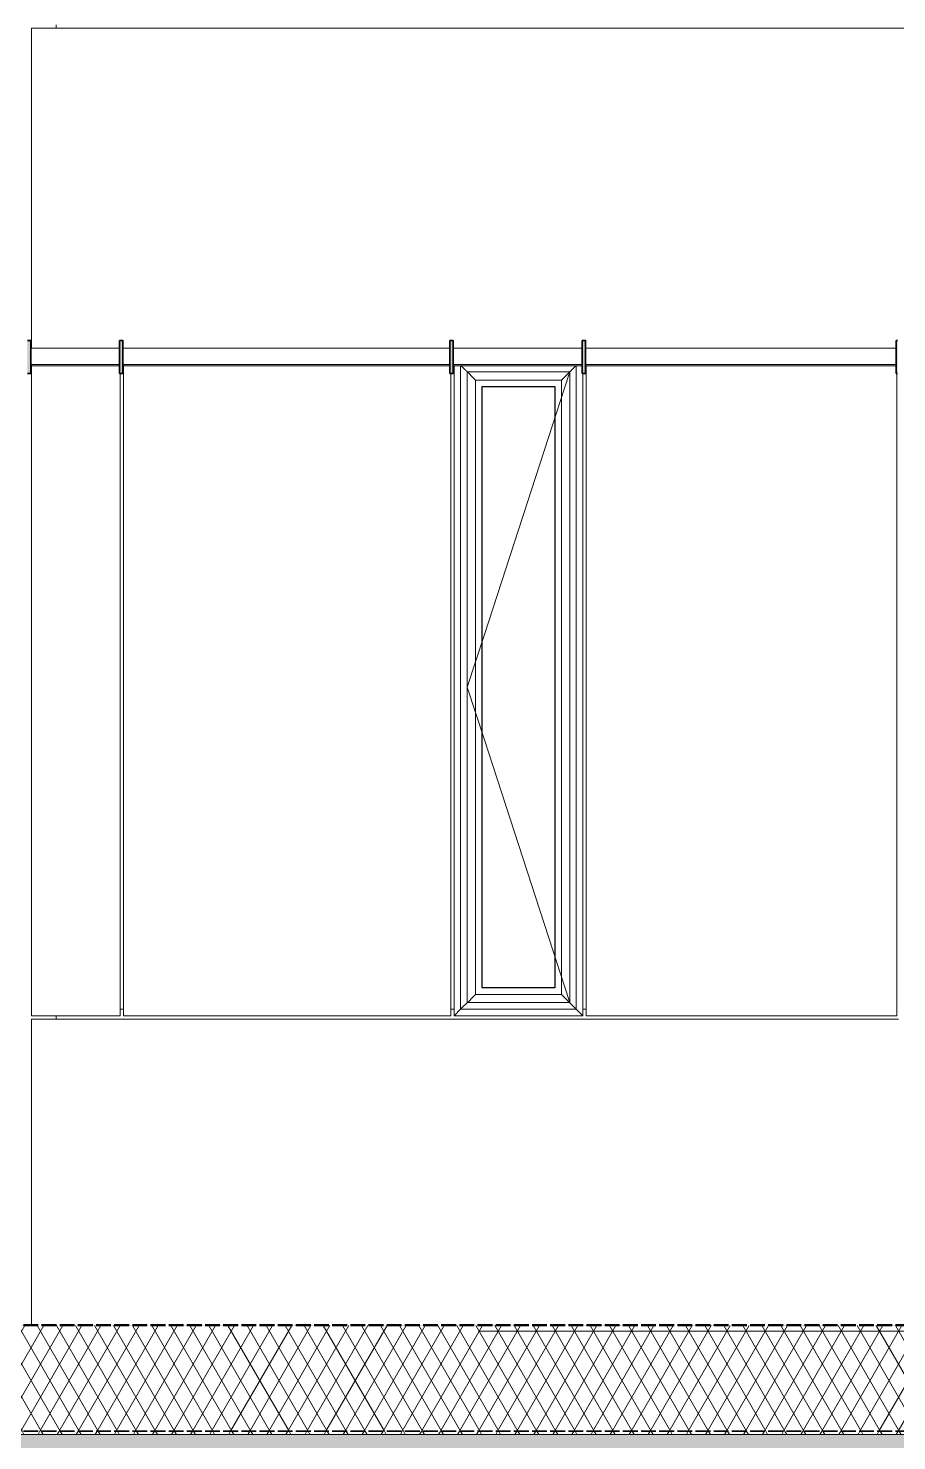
# Model space of a CAD drawing. Header units: millimetres. Extents: x -46169 to 174149, y -86316 to 18123.
# Drawn here: x 118175 to 120805, y -72639 to -68363 of the extents above; entities that cross this region are included whole.
import ezdxf

# ---------------------------------------------------------------- set-up
doc = ezdxf.new("R2010")
doc.units = ezdxf.units.MM
doc.header["$MEASUREMENT"] = 0
for name, pattern in [('Dashed', [2822.222233, 1411.111116, -1411.111116]), ('Hidden Line', [55, 45, -10]), ('Wipeout_Contour', [1000, 0, -1000])]:
    doc.linetypes.add(name, pattern=pattern)
for name, color, linetype, lineweight, true_color in [('A04_A04_1_A-20-M_Roof_Pen_No__162', 7, 'Continuous', 0, 0xe47200), ('A04_A04_1_A-35-M_FFE_Sanitary_Pen_No__105', 7, 'Continuous', 15, 0xa6a6a6), ('A04_A04_1_New_A-20-M_Roof_Pen_No__149', 7, 'Continuous', 0, 0x2a2a2a), ('A04_A04_1_New_A-20-M_Roof_Pen_No__81', 7, 'Continuous', 20, 0x6a6a6a), ('A04_A04_1_New_A-25-M_Curtain_Wall_Pen_No__23', 7, 'Continuous', 30, 0x2a2a2a), ('A04_A04_1_New_A-25-M_Curtain_Wall_Pen_No__44', 7, 'Continuous', 35, 0x444444), ('A04_A04_1_New_A-25-M_Curtain_Wall_Pen_No__63', 7, 'Continuous', 20, 0x606060)]:
    doc.layers.add(name, color=color, linetype=linetype, lineweight=lineweight, true_color=true_color)
for name, color, linetype in [('A04_A04_1_A-35-M_FFE_Sanitary', 7, 'Continuous'), ('A04_A04_1_New_A-20-M_Roof', 7, 'Continuous'), ('A04_A04_1_New_A-25-M_Curtain_Wall', 7, 'Continuous')]:
    doc.layers.add(name, color=color, linetype=linetype)
for name, color, linetype, lineweight in [('A04_A04_1_New_A-20-M_Roof_Pen_No__195', 7, 'Continuous', 35), ('A04_A04_1_New_A-20-M_Roof_Pen_No__85', 8, 'Continuous', 20), ('A04_A04_1_New_A-25-M_Curtain_Wall_Pen_No__2', 8, 'Continuous', 15), ('A04_A04_1_New_A-25-M_Curtain_Wall_Pen_No__3', 7, 'Continuous', 18), ('A04_A04_1_New_A-25-M_Curtain_Wall_Pen_No__87', 8, 'Continuous', 20)]:
    doc.layers.add(name, color=color, linetype=linetype, lineweight=lineweight)
pattern_1 = [(60, (126439.63, -84457.917), (-43.30127, 25), []), (120, (126439.63, -84457.917), (43.30127, 25), [])]

# ---------------------------------------------------------------- blocks, each defined once
blk = doc.blocks.new('*X20', base_point=(139020.8, -92453.4))
at = {"layer": 'A04_A04_1_A-20-M_Roof_Pen_No__162', "linetype": 'Continuous'}
for points in [[(118190.2, -72288.9), (118040.2, -72288.9), (118040.2, -72290.9), (118190.2, -72290.9)], [(118490.2, -72288.9), (118340.2, -72288.9), (118340.2, -72290.9), (118490.2, -72290.9)], [(118790.2, -72288.9), (118640.2, -72288.9), (118640.2, -72290.9), (118790.2, -72290.9)], [(119090.2, -72288.9), (118940.2, -72288.9), (118940.2, -72290.9), (119090.2, -72290.9)], [(119390.2, -72288.9), (119240.2, -72288.9), (119240.2, -72290.9), (119390.2, -72290.9)], [(119690.2, -72288.9), (119540.2, -72288.9), (119540.2, -72290.9), (119690.2, -72290.9)], [(119990.2, -72288.9), (119840.2, -72288.9), (119840.2, -72290.9), (119990.2, -72290.9)], [(120290.2, -72288.9), (120140.2, -72288.9), (120140.2, -72290.9), (120290.2, -72290.9)], [(120590.2, -72288.9), (120440.2, -72288.9), (120440.2, -72290.9), (120590.2, -72290.9)], [(120890.2, -72288.9), (120740.2, -72288.9), (120740.2, -72290.9), (120890.2, -72290.9)]]:
    blk.add_hatch(color=256, dxfattribs=at).paths.add_polyline_path(points)

msp = doc.modelspace()

# ---------------------------------------------------------------- wipeouts: each hides what was drawn before it
at = {"color": 254, "linetype": 'Wipeout_Contour', "lineweight": 0, "ltscale": 551333.670906}
msp.add_wipeout([(126400.6, -72288.9), (108112.6, -72288.9), (108112.6, -72290.9), (126400.6, -72290.9)], dxfattribs=at).dxf.layer = 'A04_A04_1_New_A-20-M_Roof'
at = {"color": 254, "linetype": 'Wipeout_Contour', "lineweight": 0, "ltscale": 1093173.70973909}
msp.add_wipeout([(118100.2, -68362.9), (118175.2, -68362.9), (118175.2, -69307.9), (118185.2, -69307.9), (118185.2, -68362.9), (118260.2, -68362.9), (118260.2, -68357.9), (118100.2, -68357.9)], dxfattribs=at).dxf.layer = 'A04_A04_1_New_A-25-M_Curtain_Wall'
at = {"color": 254, "linetype": 'Wipeout_Contour', "lineweight": 0, "ltscale": 415694.697394}
msp.add_wipeout([(119549.2, -69447.9), (119549.2, -71267.9), (119549.3, -69447.9)], dxfattribs=at).dxf.layer = 'A04_A04_1_New_A-25-M_Curtain_Wall'

# ---------------------------------------------------------------- next in the draw order: block references
at = {"layer": 'A04_A04_1_A-35-M_FFE_Sanitary'}
msp.add_blockref('*X20', (139020.8, -92453.4), dxfattribs=at)

# ---------------------------------------------------------------- next in the draw order: wipeouts: each hides what was drawn before it
at = {"color": 254, "linetype": 'Wipeout_Contour', "lineweight": 0, "ltscale": 6749518.32009044}
msp.add_wipeout([(118185.2, -68362.9), (118185.2, -69331.1), (118451.6, -69331.1), (118451.6, -69307.9), (118463.9, -69307.9), (118463.9, -69331.1), (119452, -69331.1), (119452, -69307.9), (119464.2, -69307.9), (119464.2, -69331.1), (119852.4, -69331.1), (119852.4, -69307.9), (119864.6, -69307.9), (119864.6, -69331.1), (120802.6, -69331.1), (120802.6, -69307.9), (120814.8, -69307.9), (120814.8, -69331.1), (121802.7, -69331.1), (121802.7, -69307.9), (121814.9, -69307.9), (121814.9, -69331.1), (122202.9, -69331.1), (122202.9, -69307.9), (122215.1, -69307.9), (122215.1, -69331.1), (123153.2, -69331.1), (123153.2, -69307.9), (123165.4, -69307.9), (123165.4, -69331.1), (124153.1, -69331.1), (124153.1, -69307.9), (124165.3, -69307.9), (124165.3, -69331.1), (124553, -69331.1), (124553, -69307.9), (124565.2, -69307.9), (124565.2, -69331.1), (125553, -69331.1), (125553, -69307.9), (125565.2, -69307.9), (125565.2, -69331.1), (125953.1, -69331.1), (125953.1, -69307.9), (125960.2, -69307.9), (125960.2, -69352.9), (126369.2, -69352.9), (126369.2, -68362.9)], dxfattribs=at).dxf.layer = 'A04_A04_1_New_A-25-M_Curtain_Wall'

# ---------------------------------------------------------------- next in the draw order: linework, layer by layer
at = {"layer": 'A04_A04_1_New_A-25-M_Curtain_Wall_Pen_No__44', "linetype": 'Continuous'}
msp.add_line((120807.6, -69307.9), (120802.6, -69307.9), dxfattribs=at)
at = {"layer": 'A04_A04_1_New_A-25-M_Curtain_Wall_Pen_No__87', "linetype": 'Continuous'}
for p, q in [((126369.2, -68362.9), (118185.2, -68362.9)), ((118260.2, -68352.9), (118260.2, -68362.9))]:
    msp.add_line(p, q, dxfattribs=at)

# ---------------------------------------------------------------- next in the draw order: wipeouts: each hides what was drawn before it
at = {"color": 254, "linetype": 'Wipeout_Contour', "lineweight": 0, "ltscale": 551673.051606}
msp.add_wipeout([(108112.6, -72290.9), (108112.6, -72610.9), (126400.6, -72610.9), (126400.6, -72290.9)], dxfattribs=at).dxf.layer = 'A04_A04_1_New_A-20-M_Roof'

# ---------------------------------------------------------------- next in the draw order: hatches: boundary and pattern name
at = {"layer": 'A04_A04_1_New_A-20-M_Roof_Pen_No__85', "linetype": 'Continuous'}
h = msp.add_hatch(dxfattribs=at)
h.set_pattern_fill('Batt_Insulation_0001', color=256, style=0, pattern_type=2)
h.set_pattern_definition(pattern_1)
h.paths.add_polyline_path([(108112.6, -72290.9), (108112.6, -72610.9), (126400.6, -72610.9), (126400.6, -72290.9)])

# ---------------------------------------------------------------- next in the draw order: wipeouts: each hides what was drawn before it
at = {"color": 254, "linetype": 'Wipeout_Contour', "lineweight": 0, "ltscale": 552020.882772}
msp.add_wipeout([(108112.6, -72610.9), (108112.6, -72620.9), (126400.6, -72620.9), (126400.6, -72610.9)], dxfattribs=at).dxf.layer = 'A04_A04_1_New_A-20-M_Roof'
at = {"color": 254, "linetype": 'Wipeout_Contour', "lineweight": 0, "ltscale": 567311.311509}
msp.add_wipeout([(126369.2, -71362.9), (118185.2, -71362.9), (118185.2, -72288.9), (126369.2, -72288.9)], dxfattribs=at).dxf.layer = 'A04_A04_1_New_A-25-M_Curtain_Wall'

# ---------------------------------------------------------------- next in the draw order: hatches: boundary and pattern name
at = {"layer": 'A04_A04_1_New_A-20-M_Roof_Pen_No__81', "linetype": 'Continuous', "lineweight": 0, "true_color": 0x353535}
msp.add_hatch(color=250, dxfattribs=at).paths.add_polyline_path([(108112.6, -72620.9), (108112.6, -72757.9), (126400.6, -72757.9), (126400.6, -72620.9)])
at = {"layer": 'A04_A04_1_New_A-20-M_Roof_Pen_No__85', "linetype": 'Continuous'}
h = msp.add_hatch(dxfattribs=at)
h.set_pattern_fill('Batt_Insulation_0001', color=256, style=0, pattern_type=2)
h.set_pattern_definition(pattern_1)
h.paths.add_polyline_path([(108112.6, -72610.9), (108112.6, -72620.9), (126400.6, -72620.9), (126400.6, -72610.9)])

# ---------------------------------------------------------------- next in the draw order: linework, layer by layer
at = {"layer": 'A04_A04_1_New_A-20-M_Roof_Pen_No__149', "linetype": 'Continuous'}
msp.add_line((126400.6, -72620.9), (108112.6, -72620.9), dxfattribs=at)
at = {"layer": 'A04_A04_1_New_A-20-M_Roof_Pen_No__195', "linetype": 'Hidden Line'}
msp.add_line((126400.6, -72610.9), (108112.6, -72610.9), dxfattribs=at)

# ---------------------------------------------------------------- next in the draw order: wipeouts: each hides what was drawn before it
at = {"color": 254, "linetype": 'Wipeout_Contour', "lineweight": 0, "ltscale": 1105396.874284679}
msp.add_wipeout([(118260.2, -71357.9), (118100.2, -71357.9), (118100.2, -71362.9), (118175.2, -71362.9), (118175.2, -72288.9), (118185.2, -72288.9), (118185.2, -71362.9), (118260.2, -71362.9)], dxfattribs=at).dxf.layer = 'A04_A04_1_New_A-25-M_Curtain_Wall'
at = {"color": 254, "linetype": 'Wipeout_Contour', "lineweight": 0, "ltscale": 1114516.547767692}
msp.add_wipeout([(119459.3, -71362.9), (119859.6, -71362.9), (119859.6, -71332.9), (119854.6, -71332.9), (119854.6, -71352.9), (119464.3, -71352.9), (119464.3, -71332.9), (119459.3, -71332.9)], dxfattribs=at).dxf.layer = 'A04_A04_1_New_A-25-M_Curtain_Wall'

# ---------------------------------------------------------------- next in the draw order: linework, layer by layer
at = {"layer": 'A04_A04_1_A-35-M_FFE_Sanitary_Pen_No__105', "linetype": 'Dashed'}
msp.add_line((105427.1, -72307.9), (131120.2, -72307.9), dxfattribs=at)
at = {"layer": 'A04_A04_1_New_A-20-M_Roof_Pen_No__195', "linetype": 'Hidden Line'}
for p, q in [((126400.6, -72288.9), (108112.6, -72288.9)), ((126400.6, -72290.9), (108112.6, -72290.9))]:
    msp.add_line(p, q, dxfattribs=at)

# ---------------------------------------------------------------- next in the draw order: wipeouts: each hides what was drawn before it
at = {"color": 254, "linetype": 'Wipeout_Contour', "lineweight": 0, "ltscale": 1103382.760845041}
msp.add_wipeout([(118100.2, -71357.9), (118260.2, -71357.9), (118260.2, -71352.9), (118185.2, -71352.9), (118185.2, -70357.9), (118175.2, -70357.9), (118175.2, -71352.9), (118100.2, -71352.9)], dxfattribs=at).dxf.layer = 'A04_A04_1_New_A-25-M_Curtain_Wall'
at = {"color": 254, "linetype": 'Wipeout_Contour', "lineweight": 0, "ltscale": 556928.340875}
msp.add_wipeout([(119854.6, -71332.9), (119864.6, -71332.9), (119864.6, -70357.9), (119854.6, -70357.9)], dxfattribs=at).dxf.layer = 'A04_A04_1_New_A-25-M_Curtain_Wall'

# ---------------------------------------------------------------- next in the draw order: wipeouts: each hides what was drawn before it
at = {"color": 254, "linetype": 'Wipeout_Contour', "lineweight": 0, "ltscale": 549186.23667}
msp.add_wipeout([(118175.2, -70357.9), (118185.2, -70357.9), (118185.2, -69407.9), (118175.2, -69407.9)], dxfattribs=at).dxf.layer = 'A04_A04_1_New_A-25-M_Curtain_Wall'
at = {"color": 254, "linetype": 'Wipeout_Contour', "lineweight": 0, "ltscale": 554979.131643}
msp.add_wipeout([(119854.6, -69407.9), (119854.6, -70357.9), (119864.6, -70357.9), (119864.6, -69407.9)], dxfattribs=at).dxf.layer = 'A04_A04_1_New_A-25-M_Curtain_Wall'
at = {"color": 254, "linetype": 'Wipeout_Contour', "lineweight": 0, "ltscale": 557212.193866}
msp.add_wipeout([(119484.2, -71332.9), (119834.6, -71332.9), (119814.6, -71312.9), (119504.2, -71312.9)], dxfattribs=at).dxf.layer = 'A04_A04_1_New_A-25-M_Curtain_Wall'

# ---------------------------------------------------------------- next in the draw order: wipeouts: each hides what was drawn before it
at = {"color": 254, "linetype": 'Wipeout_Contour', "lineweight": 0, "ltscale": 825241.545635}
msp.add_wipeout([(118185.2, -71352.9), (118453.9, -71352.9), (118453.9, -69407.9), (118451.6, -69407.9), (118451.6, -69384.7), (118185.2, -69384.7)], dxfattribs=at).dxf.layer = 'A04_A04_1_New_A-25-M_Curtain_Wall'
at = {"color": 254, "linetype": 'Wipeout_Contour', "lineweight": 0, "ltscale": 694252.884366}
msp.add_wipeout([(119789.6, -71287.9), (119834.6, -71332.9), (119834.6, -69384.7), (119832.8, -69384.7), (119789.6, -69427.9)], dxfattribs=at).dxf.layer = 'A04_A04_1_New_A-25-M_Curtain_Wall'
at = {"color": 254, "linetype": 'Wipeout_Contour', "lineweight": 0, "ltscale": 836252.42879}
msp.add_wipeout([(120802.6, -69384.7), (119864.6, -69384.7), (119864.6, -71352.9), (120804.8, -71352.9), (120804.8, -69407.9), (120802.6, -69407.9)], dxfattribs=at).dxf.layer = 'A04_A04_1_New_A-25-M_Curtain_Wall'

# ---------------------------------------------------------------- next in the draw order: hatches: boundary and pattern name
at = {"layer": 'A04_A04_1_New_A-25-M_Curtain_Wall', "linetype": 'Continuous', "lineweight": 0, "true_color": 0xffffff}
msp.add_hatch(color=7, dxfattribs=at).paths.add_polyline_path([(118172.9, -69407.9), (118177.9, -69407.9), (118177.9, -69307.9), (118172.9, -69307.9)])

# ---------------------------------------------------------------- next in the draw order: linework, layer by layer
at = {"layer": 'A04_A04_1_New_A-25-M_Curtain_Wall_Pen_No__44', "linetype": 'Continuous'}
msp.add_line((120807.6, -69407.9), (120802.6, -69407.9), dxfattribs=at)
at = {"layer": 'A04_A04_1_New_A-25-M_Curtain_Wall_Pen_No__87', "linetype": 'Continuous'}
for p, q in [((120804.8, -70357.9), (120804.8, -69407.9)), ((118185.2, -70357.9), (118185.2, -71352.9)), ((118185.2, -71362.9), (118185.2, -72288.9)), ((118260.2, -71352.9), (118260.2, -71362.9))]:
    msp.add_line(p, q, dxfattribs=at)

# ---------------------------------------------------------------- next in the draw order: wipeouts: each hides what was drawn before it
at = {"color": 254, "linetype": 'Wipeout_Contour', "lineweight": 0, "ltscale": 553301.076027}
msp.add_wipeout([(119832.8, -69384.7), (119486, -69384.7), (119504.2, -69402.9), (119814.6, -69402.9)], dxfattribs=at).dxf.layer = 'A04_A04_1_New_A-25-M_Curtain_Wall'
at = {"color": 254, "linetype": 'Wipeout_Contour', "lineweight": 0, "ltscale": 555669.182845}
msp.add_wipeout([(119769.6, -71267.9), (119789.6, -71287.9), (119789.6, -69427.9), (119769.6, -69447.9)], dxfattribs=at).dxf.layer = 'A04_A04_1_New_A-25-M_Curtain_Wall'
at = {"color": 254, "linetype": 'Wipeout_Contour', "lineweight": 0, "ltscale": 552112.429913}
msp.add_wipeout([(118463.9, -70357.9), (118453.9, -70357.9), (118453.9, -71332.9), (118463.9, -71332.9)], dxfattribs=at).dxf.layer = 'A04_A04_1_New_A-25-M_Curtain_Wall'

# ---------------------------------------------------------------- next in the draw order: wipeouts: each hides what was drawn before it
at = {"color": 254, "linetype": 'Wipeout_Contour', "lineweight": 0, "ltscale": 1233306.990710454}
msp.add_wipeout([(118182.9, -69307.9), (118182.9, -69407.9), (118185.2, -69407.9), (118185.2, -69384.7), (118183.1, -69384.7), (118183.1, -69381.1), (118183.3, -69331.1), (118185.2, -69331.1), (118185.2, -69307.9)], dxfattribs=at).dxf.layer = 'A04_A04_1_New_A-25-M_Curtain_Wall'
at = {"color": 254, "linetype": 'Wipeout_Contour', "lineweight": 0, "ltscale": 692857.88138}
msp.add_wipeout([(119484.2, -69384.7), (119484.2, -71332.9), (119504.2, -71312.9), (119504.2, -69402.9), (119486, -69384.7)], dxfattribs=at).dxf.layer = 'A04_A04_1_New_A-25-M_Curtain_Wall'
at = {"color": 254, "linetype": 'Wipeout_Contour', "lineweight": 0, "ltscale": 550146.158802}
msp.add_wipeout([(118453.9, -69407.9), (118453.9, -70357.9), (118463.9, -70357.9), (118463.9, -69407.9)], dxfattribs=at).dxf.layer = 'A04_A04_1_New_A-25-M_Curtain_Wall'

# ---------------------------------------------------------------- next in the draw order: linework, layer by layer
at = {"layer": 'A04_A04_1_New_A-25-M_Curtain_Wall_Pen_No__2', "linetype": 'Continuous'}
for p, q in [((118182.9, -69307.9), (118185.2, -69307.9)), ((118185.2, -69407.9), (118182.9, -69407.9))]:
    msp.add_line(p, q, dxfattribs=at)
at = {"layer": 'A04_A04_1_New_A-25-M_Curtain_Wall_Pen_No__44', "linetype": 'Continuous'}
for p, q in [((118177.9, -69307.9), (118172.9, -69307.9)), ((118182.9, -69307.9), (118177.9, -69307.9)), ((118177.9, -69407.9), (118172.9, -69407.9)), ((118182.9, -69407.9), (118177.9, -69407.9))]:
    msp.add_line(p, q, dxfattribs=at)

# ---------------------------------------------------------------- next in the draw order: wipeouts: each hides what was drawn before it
at = {"color": 254, "linetype": 'Wipeout_Contour', "lineweight": 0, "ltscale": 557253.302018}
msp.add_wipeout([(119464.3, -71352.9), (119854.6, -71352.9), (119834.6, -71332.9), (119484.3, -71332.9)], dxfattribs=at).dxf.layer = 'A04_A04_1_New_A-25-M_Curtain_Wall'

# ---------------------------------------------------------------- next in the draw order: wipeouts: each hides what was drawn before it
at = {"color": 254, "linetype": 'Wipeout_Contour', "lineweight": 0, "ltscale": 554629.591536}
msp.add_wipeout([(119464.3, -71352.9), (119484.3, -71332.9), (119484.2, -69384.7), (119464.3, -69384.7)], dxfattribs=at).dxf.layer = 'A04_A04_1_New_A-25-M_Curtain_Wall'
at = {"color": 254, "linetype": 'Wipeout_Contour', "lineweight": 0, "ltscale": 832903.994314}
msp.add_wipeout([(119834.6, -69384.7), (119834.6, -71332.9), (119854.6, -71352.9), (119854.6, -69407.9), (119852.4, -69407.9), (119852.4, -69384.7)], dxfattribs=at).dxf.layer = 'A04_A04_1_New_A-25-M_Curtain_Wall'

# ---------------------------------------------------------------- next in the draw order: wipeouts: each hides what was drawn before it
at = {"color": 254, "linetype": 'Wipeout_Contour', "lineweight": 0, "ltscale": 554797.57752}
msp.add_wipeout([(119549.2, -71267.9), (119549.2, -69447.9), (119504.2, -69402.9), (119504.2, -71312.9)], dxfattribs=at).dxf.layer = 'A04_A04_1_New_A-25-M_Curtain_Wall'
at = {"color": 254, "linetype": 'Wipeout_Contour', "lineweight": 0, "ltscale": 1109709.441543685}
msp.add_wipeout([(118458.9, -71332.9), (118458.9, -71362.9), (119459.3, -71362.9), (119459.3, -71332.9), (119454.3, -71332.9), (119454.3, -71352.9), (118463.9, -71352.9), (118463.9, -71332.9)], dxfattribs=at).dxf.layer = 'A04_A04_1_New_A-25-M_Curtain_Wall'
at = {"color": 254, "linetype": 'Wipeout_Contour', "lineweight": 0, "ltscale": 1119161.434746136}
msp.add_wipeout([(119859.6, -71362.9), (120809.9, -71362.9), (120809.9, -71332.9), (120804.9, -71332.9), (120804.9, -71352.9), (119864.6, -71352.9), (119864.6, -71332.9), (119859.6, -71332.9)], dxfattribs=at).dxf.layer = 'A04_A04_1_New_A-25-M_Curtain_Wall'

# ---------------------------------------------------------------- next in the draw order: linework, layer by layer
at = {"layer": 'A04_A04_1_New_A-25-M_Curtain_Wall_Pen_No__87', "linetype": 'Continuous'}
for p, q in [((119864.6, -70357.9), (119864.6, -71352.9)), ((120804.8, -71352.9), (120804.8, -70357.9)), ((119859.6, -71332.9), (119854.6, -71332.9)), ((119859.6, -71332.9), (119864.6, -71332.9)), ((120809.8, -71362.9), (119859.6, -71362.9)), ((119864.6, -71352.9), (120804.8, -71352.9))]:
    msp.add_line(p, q, dxfattribs=at)

# ---------------------------------------------------------------- next in the draw order: wipeouts: each hides what was drawn before it
at = {"color": 254, "linetype": 'Wipeout_Contour', "lineweight": 0, "ltscale": 829170.6514}
msp.add_wipeout([(119452, -69384.7), (118463.9, -69384.7), (118463.9, -71352.9), (119454.2, -71352.9), (119454.2, -69407.9), (119452, -69407.9)], dxfattribs=at).dxf.layer = 'A04_A04_1_New_A-25-M_Curtain_Wall'
at = {"color": 254, "linetype": 'Wipeout_Contour', "lineweight": 0, "ltscale": 553364.502291}
msp.add_wipeout([(119504.2, -69402.9), (119549.2, -69447.9), (119769.6, -69447.9), (119814.6, -69402.9)], dxfattribs=at).dxf.layer = 'A04_A04_1_New_A-25-M_Curtain_Wall'
at = {"color": 254, "linetype": 'Wipeout_Contour', "lineweight": 0, "ltscale": 557145.61451}
msp.add_wipeout([(119814.6, -71312.9), (119769.6, -71267.9), (119549.2, -71267.9), (119504.2, -71312.9)], dxfattribs=at).dxf.layer = 'A04_A04_1_New_A-25-M_Curtain_Wall'

# ---------------------------------------------------------------- next in the draw order: linework, layer by layer
at = {"layer": 'A04_A04_1_New_A-25-M_Curtain_Wall_Pen_No__87', "linetype": 'Continuous'}
for p, q in [((118453.9, -71352.9), (118453.9, -70357.9)), ((118463.9, -70357.9), (118463.9, -71352.9)), ((119814.6, -71312.9), (119504.2, -71312.9)), ((118185.2, -71352.9), (118453.9, -71352.9)), ((118458.9, -71362.9), (118185.2, -71362.9)), ((118453.9, -71332.9), (118458.9, -71332.9)), ((118458.9, -71332.9), (118463.9, -71332.9)), ((119459.2, -71362.9), (118458.9, -71362.9)), ((119859.6, -71362.9), (119459.2, -71362.9)), ((119834.6, -71332.9), (119854.6, -71352.9))]:
    msp.add_line(p, q, dxfattribs=at)

# ---------------------------------------------------------------- next in the draw order: wipeouts: each hides what was drawn before it
at = {"color": 254, "linetype": 'Wipeout_Contour', "lineweight": 0, "ltscale": 548641.931915}
msp.add_wipeout([(118451.6, -69381.1), (118183.1, -69381.1), (118183.1, -69384.7), (118451.6, -69384.7)], dxfattribs=at).dxf.layer = 'A04_A04_1_New_A-25-M_Curtain_Wall'
at = {"color": 254, "linetype": 'Wipeout_Contour', "lineweight": 0, "ltscale": 555254.707439}
msp.add_wipeout([(119549.3, -71267.9), (119769.6, -71267.9), (119769.6, -69447.9), (119549.3, -69447.9)], dxfattribs=at).dxf.layer = 'A04_A04_1_New_A-25-M_Curtain_Wall'
at = {"color": 254, "linetype": 'Wipeout_Contour', "lineweight": 0, "ltscale": 555550.391734}
msp.add_wipeout([(119464.3, -70357.9), (119454.3, -70357.9), (119454.3, -71332.9), (119464.3, -71332.9)], dxfattribs=at).dxf.layer = 'A04_A04_1_New_A-25-M_Curtain_Wall'

# ---------------------------------------------------------------- next in the draw order: linework, layer by layer
at = {"layer": 'A04_A04_1_New_A-25-M_Curtain_Wall_Pen_No__23', "linetype": 'Continuous'}
for p, q in [((119549.2, -69447.9), (119769.6, -69447.9)), ((119549.2, -71267.9), (119549.2, -69447.9)), ((119769.6, -69447.9), (119769.6, -71267.9)), ((119769.6, -71267.9), (119549.2, -71267.9))]:
    msp.add_line(p, q, dxfattribs=at)
at = {"layer": 'A04_A04_1_New_A-25-M_Curtain_Wall_Pen_No__3', "linetype": 'Continuous'}
msp.add_line((119814.6, -71312.9), (119504.2, -70357.9), dxfattribs=at)
at = {"layer": 'A04_A04_1_New_A-25-M_Curtain_Wall_Pen_No__63', "linetype": 'Continuous'}
msp.add_line((119549.3, -69447.9), (119549.3, -71267.9), dxfattribs=at)
at = {"layer": 'A04_A04_1_New_A-25-M_Curtain_Wall_Pen_No__87', "linetype": 'Continuous'}
for p, q in [((119529.2, -71287.9), (119529.2, -69427.9)), ((119529.2, -69427.9), (119789.6, -69427.9)), ((119789.6, -69427.9), (119789.6, -71287.9)), ((119529.2, -71287.9), (119484.2, -71332.9)), ((119789.6, -71287.9), (119529.2, -71287.9)), ((119789.6, -71287.9), (119834.6, -71332.9)), ((118463.9, -71352.9), (119454.2, -71352.9)), ((119454.3, -71332.9), (119459.3, -71332.9)), ((119459.3, -71332.9), (119464.3, -71332.9)), ((119484.3, -71332.9), (119464.3, -71352.9)), ((119464.3, -71352.9), (119854.6, -71352.9)), ((119484.2, -71332.9), (119834.6, -71332.9))]:
    msp.add_line(p, q, dxfattribs=at)

# ---------------------------------------------------------------- next in the draw order: wipeouts: each hides what was drawn before it
at = {"color": 254, "linetype": 'Wipeout_Contour', "lineweight": 0, "ltscale": 548587.920982}
msp.add_wipeout([(118183.3, -69331.1), (118183.1, -69381.1), (118451.6, -69381.1), (118451.6, -69331.1)], dxfattribs=at).dxf.layer = 'A04_A04_1_New_A-25-M_Curtain_Wall'
at = {"color": 254, "linetype": 'Wipeout_Contour', "lineweight": 0, "ltscale": 553596.331099}
msp.add_wipeout([(119454.3, -70357.9), (119464.3, -70357.9), (119464.3, -69407.9), (119454.3, -69407.9)], dxfattribs=at).dxf.layer = 'A04_A04_1_New_A-25-M_Curtain_Wall'

# ---------------------------------------------------------------- next in the draw order: hatches: boundary and pattern name
at = {"layer": 'A04_A04_1_New_A-25-M_Curtain_Wall', "linetype": 'Continuous', "lineweight": 0, "true_color": 0xffffff}
for points in [[(118177.9, -69407.9), (118182.9, -69407.9), (118182.9, -69307.9), (118177.9, -69307.9)], [(118451.6, -69407.9), (118456.6, -69407.9), (118456.6, -69307.9), (118451.6, -69307.9)]]:
    msp.add_hatch(color=7, dxfattribs=at).paths.add_polyline_path(points)

# ---------------------------------------------------------------- next in the draw order: linework, layer by layer
at = {"layer": 'A04_A04_1_New_A-25-M_Curtain_Wall_Pen_No__2', "linetype": 'Continuous'}
for p, q in [((118183.3, -69331.1), (118183.1, -69381.1)), ((118183.1, -69381.1), (118183.1, -69384.7))]:
    msp.add_line(p, q, dxfattribs=at)
at = {"layer": 'A04_A04_1_New_A-25-M_Curtain_Wall_Pen_No__44', "linetype": 'Continuous'}
msp.add_line((118182.9, -69307.9), (118182.9, -69407.9), dxfattribs=at)
at = {"layer": 'A04_A04_1_New_A-25-M_Curtain_Wall_Pen_No__87', "linetype": 'Continuous'}
for p, q in [((118185.2, -68362.9), (118185.2, -69331.1)), ((118185.2, -69384.7), (118185.2, -70357.9)), ((119454.2, -71352.9), (119454.2, -70357.9))]:
    msp.add_line(p, q, dxfattribs=at)

# ---------------------------------------------------------------- next in the draw order: wipeouts: each hides what was drawn before it
at = {"color": 254, "linetype": 'Wipeout_Contour', "lineweight": 0, "ltscale": 1235471.017213932}
msp.add_wipeout([(118463.9, -69307.9), (118461.6, -69307.9), (118461.6, -69407.9), (118463.9, -69407.9), (118463.9, -69384.7), (118461.9, -69384.7), (118461.8, -69381.1), (118462, -69331.1), (118463.9, -69331.1)], dxfattribs=at).dxf.layer = 'A04_A04_1_New_A-25-M_Curtain_Wall'

# ---------------------------------------------------------------- next in the draw order: linework, layer by layer
at = {"layer": 'A04_A04_1_New_A-25-M_Curtain_Wall_Pen_No__2', "linetype": 'Continuous'}
for p, q in [((118461.6, -69307.9), (118463.9, -69307.9)), ((118463.9, -69407.9), (118461.6, -69407.9))]:
    msp.add_line(p, q, dxfattribs=at)
at = {"layer": 'A04_A04_1_New_A-25-M_Curtain_Wall_Pen_No__44', "linetype": 'Continuous'}
for p, q in [((118456.6, -69307.9), (118451.6, -69307.9)), ((118461.6, -69307.9), (118456.6, -69307.9)), ((118456.6, -69407.9), (118451.6, -69407.9)), ((118461.6, -69407.9), (118456.6, -69407.9))]:
    msp.add_line(p, q, dxfattribs=at)
at = {"layer": 'A04_A04_1_New_A-25-M_Curtain_Wall_Pen_No__87', "linetype": 'Continuous'}
msp.add_line((118453.9, -70357.9), (118453.9, -69407.9), dxfattribs=at)

# ---------------------------------------------------------------- next in the draw order: wipeouts: each hides what was drawn before it
at = {"color": 254, "linetype": 'Wipeout_Contour', "lineweight": 0, "ltscale": 550851.004349}
msp.add_wipeout([(119452, -69381.1), (118461.8, -69381.1), (118461.9, -69384.7), (119452, -69384.7)], dxfattribs=at).dxf.layer = 'A04_A04_1_New_A-25-M_Curtain_Wall'

# ---------------------------------------------------------------- next in the draw order: wipeouts: each hides what was drawn before it
at = {"color": 254, "linetype": 'Wipeout_Contour', "lineweight": 0, "ltscale": 550797.210584}
msp.add_wipeout([(118462, -69331.1), (118461.8, -69381.1), (119452, -69381.1), (119452, -69331.1)], dxfattribs=at).dxf.layer = 'A04_A04_1_New_A-25-M_Curtain_Wall'

# ---------------------------------------------------------------- next in the draw order: hatches: boundary and pattern name
at = {"layer": 'A04_A04_1_New_A-25-M_Curtain_Wall', "linetype": 'Continuous', "lineweight": 0, "true_color": 0xffffff}
for points in [[(118456.6, -69407.9), (118461.6, -69407.9), (118461.6, -69307.9), (118456.6, -69307.9)], [(119452, -69407.9), (119457, -69407.9), (119457, -69307.9), (119452, -69307.9)]]:
    msp.add_hatch(color=7, dxfattribs=at).paths.add_polyline_path(points)

# ---------------------------------------------------------------- next in the draw order: linework, layer by layer
at = {"layer": 'A04_A04_1_New_A-25-M_Curtain_Wall_Pen_No__2', "linetype": 'Continuous'}
for p, q in [((118183.3, -69331.1), (118451.6, -69331.1)), ((118462, -69331.1), (118461.8, -69381.1)), ((118451.6, -69381.1), (118183.1, -69381.1)), ((118451.6, -69384.7), (118183.1, -69384.7)), ((118461.8, -69381.1), (118461.9, -69384.7))]:
    msp.add_line(p, q, dxfattribs=at)
at = {"layer": 'A04_A04_1_New_A-25-M_Curtain_Wall_Pen_No__44', "linetype": 'Continuous'}
for p, q in [((118451.6, -69307.9), (118451.6, -69407.9)), ((118461.6, -69307.9), (118461.6, -69407.9))]:
    msp.add_line(p, q, dxfattribs=at)
at = {"layer": 'A04_A04_1_New_A-25-M_Curtain_Wall_Pen_No__87', "linetype": 'Continuous'}
msp.add_line((118463.9, -69384.7), (118463.9, -70357.9), dxfattribs=at)

# ---------------------------------------------------------------- next in the draw order: wipeouts: each hides what was drawn before it
at = {"color": 254, "linetype": 'Wipeout_Contour', "lineweight": 0, "ltscale": 1243248.845714197}
msp.add_wipeout([(119464.2, -69307.9), (119462, -69307.9), (119462, -69407.9), (119464.3, -69407.9), (119464.3, -69384.7), (119462.2, -69384.7), (119462.2, -69381.1), (119462.4, -69331.1), (119464.2, -69331.1)], dxfattribs=at).dxf.layer = 'A04_A04_1_New_A-25-M_Curtain_Wall'

# ---------------------------------------------------------------- next in the draw order: linework, layer by layer
at = {"layer": 'A04_A04_1_New_A-25-M_Curtain_Wall_Pen_No__2', "linetype": 'Continuous'}
for p, q in [((119462, -69307.9), (119464.2, -69307.9)), ((119464.3, -69407.9), (119462, -69407.9))]:
    msp.add_line(p, q, dxfattribs=at)
at = {"layer": 'A04_A04_1_New_A-25-M_Curtain_Wall_Pen_No__44', "linetype": 'Continuous'}
for p, q in [((119457, -69307.9), (119452, -69307.9)), ((119462, -69307.9), (119457, -69307.9)), ((119457, -69407.9), (119452, -69407.9)), ((119462, -69407.9), (119457, -69407.9))]:
    msp.add_line(p, q, dxfattribs=at)
at = {"layer": 'A04_A04_1_New_A-25-M_Curtain_Wall_Pen_No__87', "linetype": 'Continuous'}
msp.add_line((119454.2, -70357.9), (119454.2, -69407.9), dxfattribs=at)

# ---------------------------------------------------------------- next in the draw order: wipeouts: each hides what was drawn before it
at = {"color": 254, "linetype": 'Wipeout_Contour', "lineweight": 0, "ltscale": 553271.923217}
msp.add_wipeout([(119852.4, -69381.1), (119462.2, -69381.1), (119462.2, -69384.7), (119852.4, -69384.7)], dxfattribs=at).dxf.layer = 'A04_A04_1_New_A-25-M_Curtain_Wall'

# ---------------------------------------------------------------- next in the draw order: linework, layer by layer
at = {"layer": 'A04_A04_1_New_A-25-M_Curtain_Wall_Pen_No__3', "linetype": 'Continuous'}
msp.add_line((119814.6, -69402.9), (119504.2, -70357.9), dxfattribs=at)
at = {"layer": 'A04_A04_1_New_A-25-M_Curtain_Wall_Pen_No__87', "linetype": 'Continuous'}
for p, q in [((119504.2, -71312.9), (119504.2, -69402.9)), ((119504.2, -69402.9), (119814.6, -69402.9)), ((119814.6, -69402.9), (119814.6, -71312.9))]:
    msp.add_line(p, q, dxfattribs=at)

# ---------------------------------------------------------------- next in the draw order: wipeouts: each hides what was drawn before it
at = {"color": 254, "linetype": 'Wipeout_Contour', "lineweight": 0, "ltscale": 553218.365992}
msp.add_wipeout([(119462.4, -69331.1), (119462.2, -69381.1), (119852.4, -69381.1), (119852.4, -69331.1)], dxfattribs=at).dxf.layer = 'A04_A04_1_New_A-25-M_Curtain_Wall'

# ---------------------------------------------------------------- next in the draw order: hatches: boundary and pattern name
at = {"layer": 'A04_A04_1_New_A-25-M_Curtain_Wall', "linetype": 'Continuous', "lineweight": 0, "true_color": 0xffffff}
for points in [[(119457, -69407.9), (119462, -69407.9), (119462, -69307.9), (119457, -69307.9)], [(119852.4, -69407.9), (119857.4, -69407.9), (119857.4, -69307.9), (119852.4, -69307.9)]]:
    msp.add_hatch(color=7, dxfattribs=at).paths.add_polyline_path(points)

# ---------------------------------------------------------------- next in the draw order: linework, layer by layer
at = {"layer": 'A04_A04_1_New_A-25-M_Curtain_Wall_Pen_No__2', "linetype": 'Continuous'}
for p, q in [((118462, -69331.1), (119452, -69331.1)), ((119462.4, -69331.1), (119462.2, -69381.1)), ((119452, -69381.1), (118461.8, -69381.1)), ((119452, -69384.7), (118461.9, -69384.7)), ((119462.2, -69381.1), (119462.2, -69384.7))]:
    msp.add_line(p, q, dxfattribs=at)
at = {"layer": 'A04_A04_1_New_A-25-M_Curtain_Wall_Pen_No__44', "linetype": 'Continuous'}
for p, q in [((119452, -69307.9), (119452, -69407.9)), ((119462, -69307.9), (119462, -69407.9))]:
    msp.add_line(p, q, dxfattribs=at)
at = {"layer": 'A04_A04_1_New_A-25-M_Curtain_Wall_Pen_No__87', "linetype": 'Continuous'}
for p, q in [((119464.3, -69384.7), (119464.3, -71352.9)), ((119484.2, -69384.7), (119484.2, -71332.9)), ((119486, -69384.7), (119529.2, -69427.9)), ((119832.8, -69384.7), (119789.6, -69427.9)), ((119834.6, -71332.9), (119834.6, -69384.7)), ((119834.6, -69384.7), (119834.6, -71332.9))]:
    msp.add_line(p, q, dxfattribs=at)

# ---------------------------------------------------------------- next in the draw order: wipeouts: each hides what was drawn before it
at = {"color": 254, "linetype": 'Wipeout_Contour', "lineweight": 0, "ltscale": 1246366.147198728}
msp.add_wipeout([(119864.6, -69307.9), (119862.4, -69307.9), (119862.4, -69407.9), (119864.6, -69407.9), (119864.6, -69384.7), (119862.6, -69384.7), (119862.5, -69381.1), (119862.7, -69331.1), (119864.6, -69331.1)], dxfattribs=at).dxf.layer = 'A04_A04_1_New_A-25-M_Curtain_Wall'

# ---------------------------------------------------------------- next in the draw order: linework, layer by layer
at = {"layer": 'A04_A04_1_New_A-25-M_Curtain_Wall_Pen_No__2', "linetype": 'Continuous'}
for p, q in [((119862.4, -69307.9), (119864.6, -69307.9)), ((119864.6, -69407.9), (119862.4, -69407.9))]:
    msp.add_line(p, q, dxfattribs=at)
at = {"layer": 'A04_A04_1_New_A-25-M_Curtain_Wall_Pen_No__44', "linetype": 'Continuous'}
for p, q in [((119857.4, -69307.9), (119852.4, -69307.9)), ((119862.4, -69307.9), (119857.4, -69307.9)), ((119857.4, -69407.9), (119852.4, -69407.9)), ((119862.4, -69407.9), (119857.4, -69407.9))]:
    msp.add_line(p, q, dxfattribs=at)
at = {"layer": 'A04_A04_1_New_A-25-M_Curtain_Wall_Pen_No__87', "linetype": 'Continuous'}
msp.add_line((119854.6, -71352.9), (119854.6, -69407.9), dxfattribs=at)

# ---------------------------------------------------------------- next in the draw order: wipeouts: each hides what was drawn before it
at = {"color": 254, "linetype": 'Wipeout_Contour', "lineweight": 0, "ltscale": 555611.003989}
msp.add_wipeout([(119862.5, -69381.1), (119862.6, -69384.7), (120802.6, -69384.7), (120802.6, -69381.1)], dxfattribs=at).dxf.layer = 'A04_A04_1_New_A-25-M_Curtain_Wall'

# ---------------------------------------------------------------- next in the draw order: wipeouts: each hides what was drawn before it
at = {"color": 254, "linetype": 'Wipeout_Contour', "lineweight": 0, "ltscale": 555557.672791}
msp.add_wipeout([(119862.5, -69381.1), (120802.6, -69381.1), (120802.6, -69331.1), (119862.7, -69331.1)], dxfattribs=at).dxf.layer = 'A04_A04_1_New_A-25-M_Curtain_Wall'

# ---------------------------------------------------------------- next in the draw order: hatches: boundary and pattern name
at = {"layer": 'A04_A04_1_New_A-25-M_Curtain_Wall', "linetype": 'Continuous', "lineweight": 0, "true_color": 0xffffff}
for points in [[(119857.4, -69407.9), (119862.4, -69407.9), (119862.4, -69307.9), (119857.4, -69307.9)], [(120802.6, -69407.9), (120807.6, -69407.9), (120807.6, -69307.9), (120802.6, -69307.9)]]:
    msp.add_hatch(color=7, dxfattribs=at).paths.add_polyline_path(points)

# ---------------------------------------------------------------- next in the draw order: linework, layer by layer
at = {"layer": 'A04_A04_1_New_A-25-M_Curtain_Wall_Pen_No__2', "linetype": 'Continuous'}
for p, q in [((119462.4, -69331.1), (119852.4, -69331.1)), ((119862.7, -69331.1), (119862.5, -69381.1)), ((119862.7, -69331.1), (120802.6, -69331.1)), ((119852.4, -69381.1), (119462.2, -69381.1)), ((119852.4, -69384.7), (119462.2, -69384.7)), ((120802.6, -69381.1), (119862.5, -69381.1)), ((119862.5, -69381.1), (119862.6, -69384.7)), ((120802.6, -69384.7), (119862.6, -69384.7))]:
    msp.add_line(p, q, dxfattribs=at)
at = {"layer": 'A04_A04_1_New_A-25-M_Curtain_Wall_Pen_No__44', "linetype": 'Continuous'}
for p, q in [((119852.4, -69307.9), (119852.4, -69407.9)), ((119862.4, -69307.9), (119862.4, -69407.9)), ((120802.6, -69307.9), (120802.6, -69407.9))]:
    msp.add_line(p, q, dxfattribs=at)
at = {"layer": 'A04_A04_1_New_A-25-M_Curtain_Wall_Pen_No__87', "linetype": 'Continuous'}
msp.add_line((119864.6, -69384.7), (119864.6, -70357.9), dxfattribs=at)

doc.saveas('drawing.dxf')
